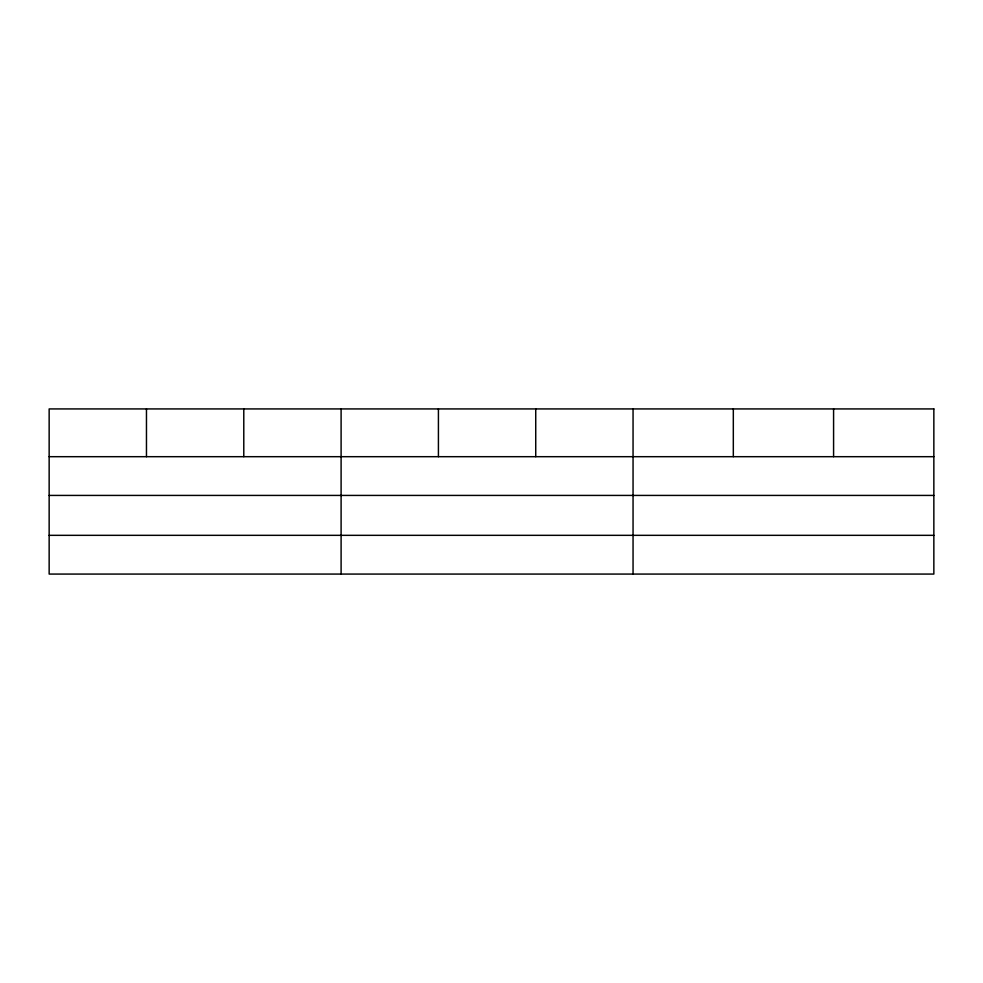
<?xml version="1.0" encoding="UTF-8"?>
<svg xmlns="http://www.w3.org/2000/svg" width="983" height="983" viewBox="0 0 983 983"><rect width="100%" height="100%" fill="white"/><g stroke="black" fill="none" stroke-linecap="round" stroke-linejoin="round"><path stroke-width="1.47" d="M49.15 456.69L933.85 456.69M49.15 495.42L933.85 495.42M49.15 535.33L933.85 535.33M833.584 408.928L833.584 456.69M733.318 408.928L733.318 456.69M633.052 408.928L633.052 574.072M535.735 408.928L535.735 456.69M438.418 408.928L438.418 456.69M341.101 408.928L341.101 574.072M243.784 408.928L243.784 456.69M146.467 408.928L146.467 456.69M933.85 408.928L49.15 408.928L49.15 574.072L933.85 574.072L933.85 408.928"/></g></svg>
